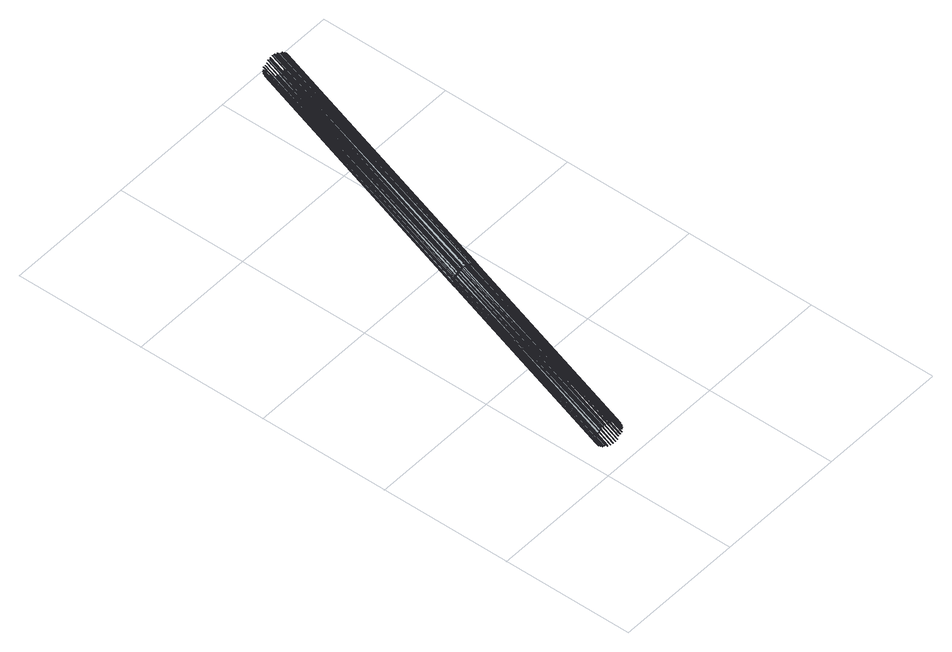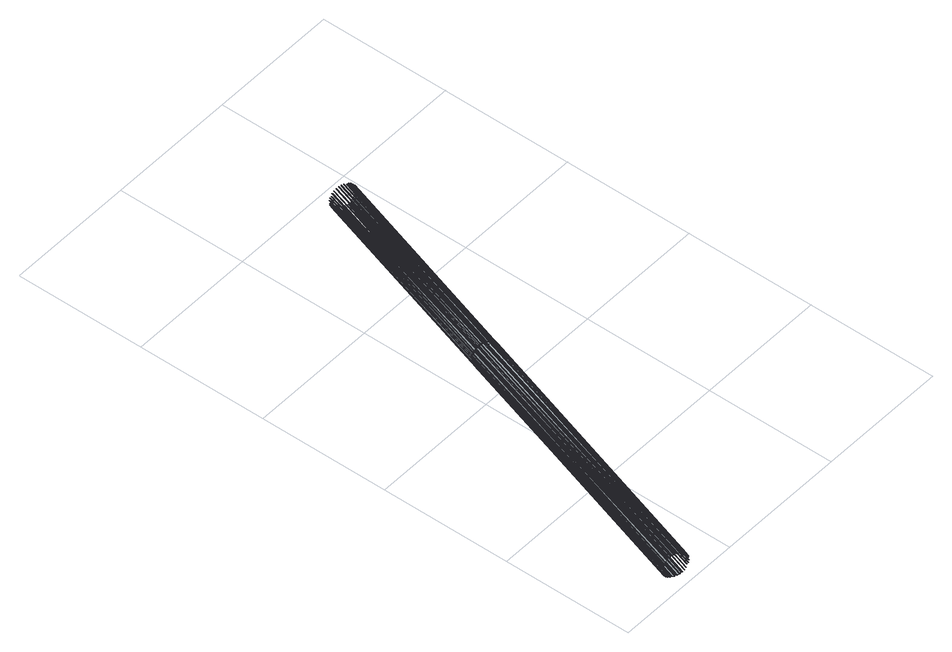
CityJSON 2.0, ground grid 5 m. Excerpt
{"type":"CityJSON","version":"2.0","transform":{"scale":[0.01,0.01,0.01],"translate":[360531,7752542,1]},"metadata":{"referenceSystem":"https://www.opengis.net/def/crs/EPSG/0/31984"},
"CityObjects":{
"object1":{"type":"GenericCityObject","attributes":{"MATERIAL":"FOFO","DIAMETRO":"100","SITUACAO":"NÃO CONFIRMADO"},"geometry":[{"type":"MultiSurface","lod":"1","boundaries":[[[0,1,2]],[[3,0,4]],[[1,5,2]],[[6,3,7]],[[5,8,2]],[[9,10,7]],[[10,6,7]],[[11,12,13]],[[14,13,15]],[[11,16,12]],[[17,9,18]],[[19,15,20]],[[8,21,22]],[[11,23,16]],[[19,24,25]],[[19,20,24]],[[26,17,18]],[[21,27,22]],[[28,25,29]],[[30,31,23]],[[27,32,33]],[[28,29,34]],[[30,35,31]],[[32,36,33]],[[37,38,35]],[[37,39,38]],[[40,26,41]],[[37,42,39]],[[43,40,41]],[[36,44,45]],[[46,34,47]],[[46,47,48]],[[49,50,42]],[[44,51,52]],[[53,43,54]],[[49,55,50]],[[51,56,52]],[[57,48,58]],[[59,53,54]],[[49,60,55]],[[61,59,54]],[[57,58,62]],[[57,62,63]],[[56,64,65]],[[66,61,67]],[[68,69,60]],[[64,70,65]],[[71,63,72]],[[70,73,65]],[[68,74,69]],[[75,66,67]],[[73,76,65]],[[76,77,65]],[[68,78,74]],[[71,72,79]],[[68,80,78]],[[68,81,80]],[[82,75,67]],[[83,84,67]],[[85,82,67]],[[84,85,67]],[[71,79,86]],[[71,87,88]],[[71,86,87]],[[77,89,90]],[[89,91,90]],[[92,93,94]],[[91,95,90]],[[96,97,98]],[[92,99,93]],[[100,101,102]],[[103,96,98]],[[104,3,105]],[[105,3,106]],[[107,8,108]],[[109,0,2]],[[2,8,107]],[[110,3,104]],[[106,3,4]],[[4,0,109]],[[108,8,111]],[[7,3,110]],[[112,15,113]],[[114,15,112]],[[115,9,116]],[[116,9,7]],[[117,23,118]],[[11,13,119]],[[18,9,115]],[[111,8,22]],[[118,23,11]],[[113,15,120]],[[14,15,114]],[[119,13,14]],[[121,23,117]],[[122,27,123]],[[120,15,19]],[[123,27,124]],[[125,25,126]],[[22,27,122]],[[127,26,18]],[[19,25,125]],[[126,25,28]],[[30,23,121]],[[124,27,33]],[[128,35,129]],[[130,26,127]],[[131,35,128]],[[129,35,30]],[[28,34,132]],[[37,35,131]],[[132,34,133]],[[33,36,45]],[[41,26,130]],[[134,43,135]],[[136,43,134]],[[135,43,41]],[[49,42,37]],[[45,44,52]],[[133,34,46]],[[137,43,136]],[[138,48,139]],[[139,48,140]],[[52,56,141]],[[46,48,138]],[[141,56,142]],[[140,48,143]],[[54,43,137]],[[142,56,144]],[[145,60,49]],[[146,60,145]],[[143,48,57]],[[147,60,146]],[[144,56,65]],[[148,61,54]],[[68,60,147]],[[57,63,149]],[[67,61,148]],[[65,77,150]],[[150,77,151]],[[149,63,71]],[[152,81,68]],[[153,81,152]],[[151,77,90]],[[92,81,153]],[[154,83,67]],[[71,88,155]],[[98,83,154]],[[155,88,100]],[[90,95,156]],[[157,99,92]],[[156,95,158]],[[159,99,157]],[[160,103,98]],[[100,161,162]],[[163,103,160]],[[162,161,164]],[[158,165,166]],[[167,168,159]],[[169,170,163]],[[166,165,171]],[[172,168,167]],[[164,173,174]],[[175,170,169]],[[174,173,176]],[[177,170,175]],[[176,173,178]],[[171,179,180]],[[181,182,172]],[[180,179,183]],[[184,182,181]],[[178,173,185]],[[186,170,177]],[[187,182,184]],[[183,179,188]],[[185,189,178]],[[177,190,186]],[[191,182,187]],[[188,179,192]],[[178,189,193]],[[194,190,177]],[[195,196,191]],[[192,197,198]],[[199,196,195]],[[198,197,200]],[[193,201,202]],[[203,196,199]],[[204,205,194]],[[200,197,206]],[[202,201,207]],[[208,205,204]],[[209,210,203]],[[211,210,209]],[[207,201,212]],[[206,213,214]],[[215,205,208]],[[216,210,211]],[[214,213,217]],[[212,218,219]],[[219,218,220]],[[220,218,221]],[[221,218,222]],[[223,224,215]],[[225,224,223]],[[222,218,226]],[[227,224,225]],[[228,229,230]],[[231,224,227]],[[232,229,228]],[[230,229,216]],[[233,229,232]],[[226,218,234]],[[235,236,237]],[[217,236,235]],[[237,236,238]],[[239,224,231]],[[240,229,233]],[[238,236,241]],[[234,242,243]],[[244,229,240]],[[245,246,239]],[[241,236,247]],[[243,242,248]],[[249,250,244]],[[251,246,245]],[[248,242,252]],[[253,250,249]],[[247,254,255]],[[256,246,251]],[[255,254,257]],[[258,250,253]],[[252,259,260]],[[257,254,261]],[[260,259,262]],[[263,264,258]],[[265,266,256]],[[267,264,263]],[[268,266,265]],[[262,269,270]],[[261,271,272]],[[273,274,267]],[[270,269,275]],[[272,271,276]],[[277,278,268]],[[279,274,273]],[[275,280,281]],[[276,282,283]],[[281,280,284]],[[285,278,277]],[[286,287,288]],[[288,287,279]],[[284,280,289]],[[283,282,290]],[[291,287,286]],[[292,293,285]],[[294,293,292]],[[289,295,291]],[[296,297,298]],[[290,297,296]],[[299,293,294]],[[298,297,300]],[[300,301,299]],[[105,302,104]],[[107,108,303]],[[107,303,2]],[[105,106,302]],[[2,303,109]],[[104,302,110]],[[111,303,108]],[[109,303,304]],[[302,106,305]],[[306,109,304]],[[307,304,303]],[[305,106,4]],[[4,109,306]],[[306,304,307]],[[308,110,302]],[[307,303,309]],[[4,306,307]],[[302,305,310]],[[113,311,112]],[[312,303,111]],[[313,117,118]],[[314,308,302]],[[11,313,118]],[[315,303,312]],[[305,4,310]],[[311,114,112]],[[7,110,308]],[[119,313,11]],[[316,314,302]],[[317,309,303]],[[120,311,113]],[[316,302,310]],[[317,303,315]],[[117,313,121]],[[318,313,119]],[[22,312,111]],[[7,308,314]],[[319,114,311]],[[115,116,320]],[[122,123,321]],[[7,322,116]],[[315,312,22]],[[318,119,323]],[[313,318,324]],[[22,122,325]],[[14,114,319]],[[323,119,14]],[[124,321,123]],[[18,115,320]],[[7,314,316]],[[322,320,116]],[[324,318,323]],[[325,122,321]],[[311,120,326]],[[327,313,324]],[[324,323,14]],[[22,325,328]],[[317,315,22]],[[127,18,320]],[[329,319,311]],[[121,313,330]],[[311,326,331]],[[328,325,321]],[[330,313,332]],[[124,33,321]],[[329,14,319]],[[326,120,19]],[[311,331,333]],[[313,327,334]],[[322,7,335]],[[329,311,333]],[[332,313,334]],[[30,121,330]],[[331,326,19]],[[22,328,336]],[[337,125,126]],[[19,125,338]],[[339,128,129]],[[30,330,332]],[[335,320,322]],[[336,328,321]],[[340,129,30]],[[127,320,130]],[[128,339,131]],[[337,126,28]],[[333,331,19]],[[125,337,338]],[[339,129,340]],[[30,332,334]],[[337,28,132]],[[339,37,131]],[[335,341,320]],[[33,342,321]],[[336,321,343]],[[344,19,338]],[[345,340,30]],[[343,321,346]],[[338,337,344]],[[320,347,130]],[[339,340,345]],[[341,348,320]],[[133,337,132]],[[347,320,349]],[[350,346,321]],[[348,349,320]],[[45,342,33]],[[337,351,344]],[[321,352,350]],[[321,353,352]],[[339,354,37]],[[355,339,345]],[[321,356,353]],[[342,356,321]],[[357,339,355]],[[133,358,337]],[[337,359,351]],[[134,135,360]],[[41,130,347]],[[361,337,358]],[[141,342,52]],[[134,360,136]],[[52,342,45]],[[141,142,342]],[[41,347,349]],[[339,357,362]],[[337,361,359]],[[37,354,49]],[[362,363,339]],[[41,349,348]],[[135,364,360]],[[350,365,346]],[[363,366,339]],[[339,366,354]],[[364,135,41]],[[342,367,356]],[[365,350,352]],[[352,353,365]],[[360,137,136]],[[353,356,365]],[[142,144,342]],[[342,365,367]],[[368,138,139]],[[356,367,365]],[[358,133,46]],[[49,354,145]],[[140,368,139]],[[354,146,145]],[[361,358,46]],[[342,369,365]],[[364,370,360]],[[364,41,370]],[[359,361,46]],[[368,46,138]],[[357,371,362]],[[372,137,360]],[[363,362,371]],[[140,143,368]],[[371,366,363]],[[354,147,146]],[[373,342,144]],[[366,371,354]],[[371,374,354]],[[368,375,46]],[[376,372,360]],[[377,360,370]],[[373,378,342]],[[379,369,342]],[[380,376,360]],[[368,143,381]],[[378,382,342]],[[147,354,383]],[[377,380,360]],[[54,137,372]],[[368,381,384]],[[65,373,144]],[[375,368,385]],[[379,342,382]],[[354,386,383]],[[354,374,387]],[[376,54,372]],[[354,388,386]],[[368,384,385]],[[54,376,380]],[[381,143,57]],[[65,378,373]],[[54,380,377]],[[383,68,147]],[[65,382,378]],[[388,354,387]],[[384,381,57]],[[383,386,68]],[[382,65,379]],[[385,384,57]],[[386,388,68]],[[148,54,389]],[[65,150,390]],[[390,150,151]],[[389,54,391]],[[387,68,388]],[[392,151,393]],[[394,57,149]],[[395,152,68]],[[65,390,396]],[[153,152,395]],[[397,57,394]],[[398,390,151]],[[393,151,90]],[[399,148,389]],[[400,153,401]],[[402,395,68]],[[399,389,391]],[[398,151,392]],[[67,148,403]],[[399,403,148]],[[153,395,404]],[[398,396,390]],[[92,153,400]],[[392,393,90]],[[394,149,405]],[[397,394,405]],[[399,391,406]],[[401,153,404]],[[407,149,71]],[[149,407,405]],[[395,402,404]],[[92,400,401]],[[408,396,398]],[[67,403,409]],[[410,397,405]],[[399,409,403]],[[398,392,411]],[[399,406,412]],[[398,413,408]],[[392,90,411]],[[404,402,414]],[[398,415,413]],[[399,412,416]],[[417,407,71]],[[407,417,405]],[[409,399,416]],[[398,411,415]],[[418,401,404]],[[418,92,401]],[[419,154,67]],[[420,405,417]],[[421,418,404]],[[90,156,422]],[[71,155,423]],[[424,157,92]],[[419,67,425]],[[90,422,426]],[[427,71,423]],[[428,424,92]],[[419,429,154]],[[98,154,430]],[[422,156,431]],[[155,432,423]],[[433,155,100]],[[429,430,154]],[[434,157,424]],[[155,433,432]],[[419,425,429]],[[426,422,431]],[[156,158,431]],[[98,430,435]],[[432,427,423]],[[434,424,428]],[[434,159,157]],[[436,433,100]],[[429,435,430]],[[436,100,437]],[[162,437,100]],[[429,98,435]],[[429,160,98]],[[433,436,432]],[[425,438,429]],[[436,437,432]],[[426,431,439]],[[437,162,432]],[[432,440,427]],[[441,434,428]],[[429,442,160]],[[443,429,438]],[[162,444,432]],[[439,431,445]],[[446,429,443]],[[447,434,441]],[[440,432,448]],[[442,163,160]],[[158,449,431]],[[429,450,442]],[[162,164,444]],[[434,451,159]],[[450,429,446]],[[432,444,452]],[[448,432,452]],[[166,171,158]],[[449,445,431]],[[159,172,167]],[[434,447,451]],[[163,442,450]],[[452,444,164]],[[158,171,449]],[[451,172,159]],[[163,453,169]],[[454,164,174]],[[453,163,455]],[[456,164,454]],[[457,171,180]],[[458,181,172]],[[171,457,449]],[[451,458,172]],[[459,169,453]],[[454,174,460]],[[461,457,180]],[[459,453,455]],[[181,458,462]],[[456,454,460]],[[459,175,169]],[[461,449,457]],[[174,176,460]],[[461,180,183]],[[458,451,462]],[[184,181,462]],[[459,455,463]],[[464,456,460]],[[461,465,449]],[[451,466,462]],[[176,178,460]],[[459,177,175]],[[187,184,462]],[[461,183,188]],[[467,464,460]],[[178,185,460]],[[459,463,468]],[[466,469,462]],[[459,186,177]],[[461,470,465]],[[471,187,462]],[[185,467,460]],[[461,188,472]],[[459,468,186]],[[469,471,462]],[[461,472,470]],[[178,473,185]],[[186,474,177]],[[191,187,471]],[[472,188,192]],[[469,191,471]],[[472,192,470]],[[192,198,475]],[[476,195,191]],[[477,473,178]],[[177,474,478]],[[185,473,479]],[[480,476,191]],[[481,474,186]],[[192,475,482]],[[193,477,178]],[[177,478,194]],[[198,483,475]],[[476,484,195]],[[484,199,195]],[[198,200,483]],[[485,480,191]],[[480,484,476]],[[477,479,473]],[[192,482,486]],[[475,483,482]],[[199,484,203]],[[474,487,478]],[[202,477,193]],[[481,487,474]],[[206,483,200]],[[203,484,209]],[[194,478,204]],[[485,484,480]],[[482,483,486]],[[477,202,207]],[[209,484,211]],[[485,488,484]],[[208,204,478]],[[487,481,478]],[[488,489,484]],[[214,483,206]],[[481,490,478]],[[489,491,484]],[[483,492,486]],[[483,493,492]],[[485,489,488]],[[483,494,493]],[[495,477,207]],[[484,496,211]],[[492,493,486]],[[497,479,477]],[[208,478,498]],[[214,499,483]],[[500,477,495]],[[478,490,501]],[[502,477,500]],[[503,496,484]],[[491,504,484]],[[498,478,505]],[[497,477,502]],[[483,499,506]],[[483,507,494]],[[504,491,489]],[[484,504,503]],[[505,478,501]],[[495,207,212]],[[493,494,507]],[[506,507,483]],[[216,211,496]],[[500,495,212]],[[215,208,498]],[[502,500,212]],[[499,214,217]],[[216,496,503]],[[497,502,212]],[[215,498,505]],[[506,499,217]],[[504,216,503]],[[215,505,501]],[[503,216,508]],[[228,230,509]],[[506,217,507]],[[232,228,509]],[[212,219,510]],[[221,222,220]],[[233,232,509]],[[511,506,217]],[[510,219,220]],[[230,512,509]],[[512,230,216]],[[216,512,508]],[[222,226,220]],[[513,223,215]],[[225,223,513]],[[237,514,235]],[[240,233,509]],[[217,235,514]],[[226,515,220]],[[515,516,220]],[[511,217,514]],[[225,231,227]],[[517,212,510]],[[516,518,220]],[[512,519,509]],[[519,512,216]],[[517,510,220]],[[520,240,509]],[[237,238,241]],[[521,520,509]],[[225,522,231]],[[519,521,509]],[[518,517,220]],[[513,215,523]],[[225,524,522]],[[237,525,514]],[[515,226,234]],[[217,514,525]],[[516,515,234]],[[225,513,526]],[[237,241,527]],[[518,516,234]],[[237,527,525]],[[225,526,524]],[[240,520,244]],[[239,231,522]],[[244,520,521]],[[528,517,518]],[[528,518,234]],[[519,244,521]],[[239,522,524]],[[513,523,526]],[[529,517,528]],[[234,243,530]],[[527,241,247]],[[524,526,531]],[[239,524,531]],[[527,247,525]],[[532,249,244]],[[533,245,239]],[[534,234,530]],[[535,530,243]],[[247,255,536]],[[537,532,244]],[[532,538,249]],[[533,239,539]],[[248,535,243]],[[245,533,540]],[[538,253,249]],[[247,536,541]],[[535,534,530]],[[538,532,537]],[[255,542,536]],[[245,540,251]],[[255,257,542]],[[258,253,543]],[[543,253,538]],[[535,248,252]],[[533,539,540]],[[541,536,542]],[[535,252,544]],[[258,543,545]],[[546,534,535]],[[538,537,547]],[[544,252,548]],[[549,258,543]],[[550,256,251]],[[252,260,548]],[[258,551,545]],[[549,543,538]],[[551,263,258]],[[552,257,261]],[[542,257,552]],[[550,251,540]],[[546,535,553]],[[256,550,554]],[[538,547,555]],[[535,556,553]],[[557,551,258]],[[538,555,549]],[[554,550,540]],[[558,552,261]],[[540,539,559]],[[560,256,554]],[[561,541,542]],[[552,261,562]],[[535,544,563]],[[560,265,256]],[[558,564,261]],[[542,552,562]],[[563,544,548]],[[261,272,564]],[[535,565,556]],[[566,263,551]],[[548,260,563]],[[567,540,559]],[[568,561,542]],[[567,569,540]],[[261,564,570]],[[562,568,542]],[[263,566,267]],[[566,551,557]],[[563,260,262]],[[571,554,540]],[[560,554,571]],[[563,262,270]],[[535,563,565]],[[267,566,273]],[[540,569,572]],[[564,272,573]],[[571,265,560]],[[566,557,574]],[[276,573,272]],[[575,563,270]],[[570,564,573]],[[566,576,273]],[[268,265,571]],[[575,270,275]],[[279,273,576]],[[277,268,571]],[[572,571,540]],[[283,573,276]],[[565,563,577]],[[578,566,574]],[[275,281,579]],[[580,563,575]],[[566,581,576]],[[582,288,279]],[[583,566,578]],[[580,575,275]],[[563,584,577]],[[585,570,573]],[[277,571,586]],[[283,587,573]],[[563,580,584]],[[581,279,576]],[[566,583,581]],[[285,277,586]],[[588,275,579]],[[589,579,281]],[[590,286,288]],[[587,283,290]],[[284,589,281]],[[582,590,288]],[[591,582,279]],[[291,286,592]],[[593,571,572]],[[589,588,579]],[[286,590,592]],[[585,573,594]],[[591,590,582]],[[595,292,285]],[[284,289,589]],[[596,285,586]],[[586,571,597]],[[587,598,573]],[[290,296,599]],[[594,573,600]],[[285,586,597]],[[596,595,285]],[[593,601,571]],[[291,592,602]],[[603,289,291]],[[587,290,598]],[[601,597,571]],[[592,590,602]],[[603,589,289]],[[598,600,573]],[[595,285,604]],[[588,589,605]],[[292,595,606]],[[296,298,607]],[[608,590,591]],[[292,606,294]],[[296,607,599]],[[290,599,609]],[[603,610,589]],[[590,611,602]],[[612,298,300]],[[589,610,613]],[[595,604,606]],[[605,589,613]],[[590,608,611]],[[612,607,298]],[[599,607,609]],[[606,299,294]],[[614,612,300]],[[300,299,615]],[[614,607,612]],[[299,606,615]],[[616,606,604]],[[609,607,617]],[[618,615,606]],[[614,619,607]],[[620,618,606]],[[620,606,616]],[[619,617,607]],[[307,309,621]],[[4,307,622]],[[309,317,621]],[[310,4,623]],[[317,22,621]],[[7,316,623]],[[316,310,623]],[[624,327,324]],[[625,324,14]],[[624,334,327]],[[335,7,626]],[[627,14,329]],[[22,336,628]],[[624,30,334]],[[627,333,19]],[[627,329,333]],[[341,335,626]],[[336,343,628]],[[629,19,344]],[[630,345,30]],[[343,346,631]],[[629,344,351]],[[630,355,345]],[[346,365,631]],[[632,357,355]],[[348,341,633]],[[632,371,357]],[[41,348,633]],[[365,369,634]],[[635,351,359]],[[635,359,46]],[[636,374,371]],[[369,379,634]],[[370,41,637]],[[636,387,374]],[[379,65,634]],[[638,46,375]],[[377,370,637]],[[636,68,387]],[[54,377,637]],[[638,375,385]],[[638,385,57]],[[65,396,639]],[[391,54,640]],[[641,402,68]],[[396,408,639]],[[642,57,397]],[[408,413,639]],[[641,414,402]],[[413,415,639]],[[406,391,640]],[[415,411,639]],[[411,90,639]],[[641,404,414]],[[641,421,404]],[[642,397,410]],[[641,418,421]],[[641,92,418]],[[412,406,640]],[[67,409,640]],[[416,412,640]],[[409,416,640]],[[642,410,405]],[[642,417,71]],[[642,405,420]],[[642,420,417]],[[90,426,643]],[[644,428,92]],[[425,67,645]],[[646,71,427]],[[426,439,643]],[[644,441,428]],[[439,445,643]],[[438,425,645]],[[644,447,441]],[[646,427,440]],[[443,438,645]],[[445,449,647]],[[446,443,648]],[[649,451,447]],[[650,440,448]],[[449,171,647]],[[450,446,648]],[[649,172,451]],[[650,448,452]],[[163,450,648]],[[650,452,164]],[[171,449,651]],[[652,451,172]],[[449,465,651]],[[455,163,653]],[[652,466,451]],[[654,164,456]],[[654,456,464]],[[463,455,653]],[[652,469,466]],[[465,470,651]],[[652,191,469]],[[470,192,651]],[[654,464,467]],[[468,463,653]],[[654,467,185]],[[186,468,653]],[[655,485,191]],[[192,486,656]],[[657,185,479]],[[481,186,658]],[[655,489,485]],[[486,493,656]],[[659,504,489]],[[493,507,660]],[[490,481,661]],[[659,216,504]],[[662,479,497]],[[507,217,660]],[[501,490,661]],[[662,497,212]],[[215,501,661]],[[663,519,216]],[[217,525,664]],[[665,212,517]],[[663,244,519]],[[523,215,666]],[[525,247,664]],[[665,517,529]],[[665,529,528]],[[665,528,234]],[[526,523,666]],[[531,526,666]],[[239,531,666]],[[667,537,244]],[[668,234,534]],[[247,541,669]],[[667,547,537]],[[539,239,670]],[[667,258,549]],[[667,555,547]],[[667,549,555]],[[668,534,546]],[[541,561,669]],[[562,261,669]],[[668,546,553]],[[671,557,258]],[[668,553,556]],[[561,568,669]],[[568,562,669]],[[559,539,670]],[[567,559,670]],[[261,570,672]],[[569,567,670]],[[671,574,557]],[[673,556,565]],[[671,578,574]],[[570,585,672]],[[572,569,674]],[[675,583,578]],[[675,279,581]],[[585,594,672]],[[676,565,577]],[[675,581,583]],[[676,580,275]],[[676,577,584]],[[676,584,580]],[[677,591,279]],[[678,275,588]],[[594,600,679]],[[598,290,679]],[[593,572,680]],[[600,598,679]],[[677,291,602]],[[677,608,591]],[[681,603,291]],[[678,588,605]],[[285,597,680]],[[601,593,680]],[[677,602,611]],[[681,610,603]],[[597,601,680]],[[290,609,682]],[[677,611,608]],[[678,613,610]],[[604,285,683]],[[678,605,613]],[[614,300,682]],[[609,617,682]],[[300,615,684]],[[616,604,683]],[[619,614,682]],[[615,618,684]],[[617,619,682]],[[618,620,683]],[[620,616,683]],[[685,90,686]],[[686,90,687]],[[688,92,641]],[[689,92,688]],[[690,92,689]],[[687,90,643]],[[644,92,690]],[[645,67,691]],[[692,71,646]],[[646,440,693]],[[648,443,694]],[[693,440,650]],[[647,171,695]],[[696,172,649]],[[695,171,651]],[[697,163,648]],[[652,172,696]],[[650,164,698]],[[699,163,697]],[[698,164,700]],[[701,163,699]],[[700,164,702]],[[651,192,703]],[[704,191,652]],[[703,192,705]],[[706,191,704]],[[702,164,654]],[[653,163,701]],[[707,191,706]],[[705,192,708]],[[654,185,702]],[[701,186,653]],[[655,191,707]],[[708,192,656]],[[702,185,657]],[[709,186,701]],[[658,186,709]],[[710,489,655]],[[656,493,711]],[[712,489,710]],[[711,493,713]],[[657,479,714]],[[659,489,712]],[[715,481,658]],[[713,493,660]],[[714,479,716]],[[717,481,715]],[[660,217,718]],[[719,216,659]],[[716,479,662]],[[718,217,720]],[[661,481,717]],[[663,216,719]],[[720,217,664]],[[662,212,721]],[[721,212,722]],[[722,212,723]],[[724,215,661]],[[725,215,724]],[[726,215,725]],[[723,212,727]],[[728,215,726]],[[729,244,730]],[[731,215,728]],[[730,244,663]],[[732,244,729]],[[727,212,665]],[[733,247,734]],[[664,247,733]],[[734,247,735]],[[666,215,731]],[[736,244,732]],[[735,247,737]],[[665,234,738]],[[667,244,736]],[[739,239,666]],[[737,247,669]],[[738,234,740]],[[741,258,667]],[[742,239,739]],[[740,234,668]],[[743,258,741]],[[669,261,744]],[[670,239,742]],[[744,261,745]],[[671,258,743]],[[668,556,746]],[[745,261,672]],[[746,556,673]],[[747,578,671]],[[748,569,670]],[[675,578,747]],[[674,569,748]],[[673,565,749]],[[672,594,750]],[[751,279,675]],[[749,565,676]],[[750,594,679]],[[752,572,674]],[[677,279,751]],[[676,275,753]],[[679,290,754]],[[753,275,755]],[[680,572,752]],[[756,291,757]],[[757,291,677]],[[755,275,678]],[[754,290,682]],[[681,291,756]],[[758,285,680]],[[759,285,758]],[[678,610,681]],[[760,300,761]],[[682,300,760]],[[683,285,759]],[[761,300,684]],[[684,618,683]]]}]}
},
"vertices":[
[61,100,106],[62,101,106],[316,894,106],[61,100,96],[317,897,96],[64,103,111],[62,102,94],[318,896,86],[63,99,115],[63,99,86],[63,102,89],[318,894,105],[64,100,106],[64,99,105],[319,896,96],[64,99,96],[66,102,111],[66,102,81],[321,891,77],[321,896,87],[64,101,95],[66,102,119],[319,896,115],[66,98,114],[66,101,89],[65,98,87],[67,99,77],[67,99,124],[323,891,78],[68,101,82],[321,896,114],[68,101,118],[68,100,125],[322,892,124],[69,99,78],[70,99,123],[72,96,132],[324,891,123],[70,98,123],[71,99,124],[70,101,74],[327,894,69],[74,95,131],[71,96,69],[73,97,133],[327,890,132],[329,893,70],[72,100,75],[73,96,70],[329,889,131],[75,96,131],[79,97,138],[327,889,132],[73,98,68],[333,892,62],[80,96,136],[79,94,139],[335,891,64],[75,98,69],[78,96,63],[80,93,137],[78,94,62],[79,95,64],[79,94,64],[81,99,140],[335,891,139],[80,98,61],[341,889,56],[336,891,137],[83,98,138],[83,100,140],[342,889,58],[82,97,63],[84,100,141],[84,99,138],[83,100,60],[85,99,142],[87,91,144],[85,100,139],[84,100,62],[86,98,140],[88,91,142],[84,101,59],[86,92,56],[85,99,58],[84,100,59],[85,100,61],[86,98,60],[87,91,58],[92,95,146],[342,889,144],[96,95,147],[344,888,142],[96,94,145],[93,94,144],[97,93,148],[95,94,52],[92,95,54],[350,886,52],[98,93,146],[350,886,55],[93,94,56],[96,94,55],[96,94,52],[316,892,90],[316,892,94],[316,895,96],[316,893,107],[316,891,110],[316,895,99],[318,895,87],[318,895,114],[318,892,94],[319,891,90],[319,894,96],[319,891,80],[318,895,85],[319,891,110],[318,892,106],[319,894,99],[320,894,87],[320,894,114],[319,894,116],[319,891,120],[321,891,124],[321,894,86],[322,890,81],[321,891,76],[322,890,119],[321,894,115],[325,891,70],[323,890,122],[323,890,78],[327,891,72],[326,888,67],[326,890,69],[328,887,66],[330,887,63],[328,890,70],[328,887,69],[330,886,67],[327,888,133],[328,887,134],[332,887,65],[331,887,137],[329,888,131],[330,887,133],[332,887,135],[338,884,57],[339,884,60],[337,882,143],[338,882,143],[339,882,140],[339,882,141],[344,886,55],[345,885,57],[345,886,146],[346,886,143],[351,886,148],[352,886,146],[351,884,52],[96,93,55],[352,884,54],[359,884,50],[359,883,53],[105,86,150],[356,885,149],[356,884,146],[105,86,147],[360,879,50],[103,86,50],[360,883,150],[360,883,147],[103,86,53],[360,879,53],[364,877,50],[364,877,53],[368,880,50],[368,880,53],[114,83,150],[361,880,150],[361,880,147],[114,83,147],[364,877,150],[364,877,147],[368,881,53],[368,881,50],[368,879,147],[369,879,150],[112,83,53],[113,83,50],[369,880,147],[370,880,150],[375,873,54],[376,873,52],[371,878,147],[122,80,145],[123,80,148],[371,878,149],[374,873,146],[375,872,148],[121,80,54],[377,872,55],[377,873,145],[377,871,53],[122,80,52],[377,872,148],[380,872,56],[381,871,54],[377,872,145],[131,77,142],[380,872,144],[385,875,58],[132,77,144],[381,871,146],[386,875,56],[386,875,142],[387,874,144],[129,78,58],[387,868,60],[388,867,61],[388,866,61],[389,867,62],[388,867,58],[130,77,56],[389,866,59],[390,868,62],[390,866,60],[387,867,139],[138,75,136],[387,868,140],[391,868,60],[388,866,139],[389,867,138],[392,873,63],[388,867,142],[139,74,138],[389,866,141],[390,866,140],[394,872,61],[391,869,137],[393,869,139],[137,75,63],[393,870,64],[393,872,136],[394,870,62],[138,75,61],[395,872,138],[398,870,69],[394,871,136],[144,73,130],[400,869,67],[399,871,69],[398,868,131],[146,72,131],[395,870,137],[401,870,68],[400,868,132],[400,870,130],[144,77,69],[402,867,76],[402,870,131],[403,868,77],[401,866,125],[150,75,122],[404,866,75],[146,77,68],[404,868,122],[405,867,76],[149,75,77],[404,865,82],[152,75,123],[403,865,126],[405,865,118],[152,70,113],[407,868,86],[406,867,123],[407,864,81],[151,74,76],[408,868,113],[152,71,86],[407,864,89],[154,70,114],[407,864,119],[409,866,94],[410,867,85],[408,865,105],[154,70,104],[407,865,111],[409,867,95],[410,867,114],[409,867,104],[409,864,89],[154,70,85],[411,865,94],[154,73,95],[409,864,111],[156,69,104],[411,864,106],[412,867,94],[412,867,104],[157,72,94],[316,895,92],[316,895,108],[317,896,102],[317,897,95],[317,897,101],[317,897,106],[318,896,87],[318,899,106],[318,899,94],[319,894,92],[318,896,114],[319,894,108],[318,897,88],[318,896,113],[319,900,89],[319,900,111],[319,895,102],[319,896,95],[321,894,78],[321,894,122],[319,896,84],[319,896,101],[319,896,105],[319,896,117],[320,895,88],[320,898,106],[320,896,117],[320,898,95],[321,895,113],[321,896,88],[321,896,113],[321,899,89],[321,899,111],[322,900,81],[322,900,119],[323,893,79],[322,895,85],[323,893,121],[322,895,116],[322,897,77],[328,889,134],[323,897,124],[324,899,82],[324,899,118],[324,898,125],[325,894,71],[325,899,74],[325,894,72],[326,894,130],[324,896,78],[327,894,130],[327,894,131],[330,889,133],[325,896,123],[327,892,132],[326,897,124],[327,893,73],[327,898,75],[328,889,66],[327,894,73],[328,893,128],[328,893,129],[328,894,68],[328,893,132],[329,892,131],[328,892,132],[330,889,67],[329,895,133],[329,896,68],[330,893,131],[332,890,63],[332,890,137],[330,894,131],[331,895,69],[332,891,63],[333,893,63],[333,891,138],[334,894,138],[333,892,63],[333,889,65],[333,892,138],[334,889,136],[334,891,65],[335,893,64],[334,890,136],[336,893,136],[335,891,136],[337,891,60],[337,891,141],[336,895,61],[339,890,142],[338,883,143],[338,890,62],[339,890,139],[337,896,140],[337,894,63],[339,897,141],[339,897,59],[340,883,141],[341,889,140],[338,895,138],[339,890,58],[340,897,139],[340,897,61],[338,898,60],[340,889,60],[338,898,140],[340,897,58],[340,897,62],[341,896,142],[339,898,59],[339,898,141],[340,897,138],[340,898,141],[340,898,59],[342,896,60],[342,896,140],[345,888,54],[341,897,61],[341,897,139],[345,888,146],[346,888,57],[346,888,143],[347,892,54],[348,892,146],[348,892,56],[348,892,144],[351,890,52],[349,887,53],[351,890,148],[352,890,54],[350,887,55],[352,890,146],[350,887,52],[351,887,55],[351,886,55],[351,892,52],[351,892,147],[352,891,55],[352,892,145],[354,885,51],[351,891,52],[355,885,54],[353,891,148],[353,891,52],[353,890,146],[354,891,54],[361,884,150],[358,886,51],[361,884,147],[358,886,53],[360,883,50],[360,883,53],[360,885,50],[360,884,53],[361,883,150],[361,883,147],[364,882,50],[364,882,52],[364,882,150],[364,882,148],[364,887,50],[364,887,53],[364,887,150],[364,886,147],[368,884,53],[368,884,50],[368,884,147],[368,884,150],[368,880,147],[369,880,150],[370,879,53],[370,879,51],[372,878,149],[372,878,147],[377,874,54],[378,874,52],[377,878,54],[374,879,146],[377,878,52],[374,879,149],[378,874,148],[377,874,146],[377,880,146],[378,880,148],[377,877,52],[378,878,145],[378,877,145],[378,878,52],[379,877,145],[378,877,148],[379,877,148],[380,877,147],[381,874,56],[381,874,143],[383,878,57],[382,874,54],[382,874,146],[381,875,56],[384,878,54],[382,876,57],[382,876,143],[384,878,143],[383,876,54],[383,876,146],[385,878,145],[386,875,141],[388,867,139],[388,874,60],[387,874,143],[388,874,140],[389,874,58],[389,874,142],[390,869,62],[390,870,62],[389,882,59],[390,874,61],[389,879,140],[391,870,137],[390,873,138],[391,869,60],[390,882,57],[391,873,59],[391,879,143],[391,882,57],[392,873,140],[390,882,60],[390,882,59],[394,872,64],[391,881,57],[394,872,135],[395,872,62],[396,877,65],[399,875,67],[396,872,137],[396,877,135],[399,875,133],[398,876,63],[400,874,66],[398,876,137],[400,874,134],[399,871,130],[399,872,69],[400,871,129],[399,877,67],[399,877,133],[400,870,72],[400,874,130],[400,870,68],[401,870,127],[401,870,132],[400,876,69],[401,872,68],[400,876,131],[400,874,69],[401,873,128],[401,870,131],[400,877,66],[402,870,70],[400,877,134],[402,873,131],[406,870,79],[403,869,128],[405,872,77],[406,870,121],[402,876,67],[402,876,133],[402,874,68],[403,873,130],[408,870,78],[407,872,76],[408,870,122],[406,874,122],[407,868,84],[407,868,115],[406,874,78],[406,873,122],[408,868,87],[408,870,85],[408,870,114],[408,868,112],[407,873,119],[407,874,81],[408,873,124],[409,868,83],[409,867,116],[408,870,86],[410,869,92],[410,869,108],[408,870,113],[409,867,105],[408,873,76],[408,872,123],[410,867,87],[409,867,85],[410,869,84],[410,869,115],[410,867,112],[409,873,120],[409,873,80],[410,869,104],[410,869,101],[410,869,86],[410,873,90],[412,869,92],[412,869,108],[410,873,110],[411,869,113],[410,870,95],[410,872,106],[412,867,105],[410,872,94],[412,869,104],[412,869,101],[412,872,90],[412,872,110],[412,869,94],[413,871,106],[413,871,93],[659,1965,106],[660,1968,96],[662,1967,86],[662,1964,105],[662,1967,96],[664,1962,77],[664,1966,87],[662,1967,115],[666,1961,78],[664,1966,114],[665,1962,124],[667,1962,123],[670,1964,69],[670,1960,132],[672,1964,70],[672,1960,131],[677,1962,62],[678,1962,64],[678,1962,139],[684,1960,56],[679,1962,137],[685,1960,58],[686,1959,144],[687,1959,142],[693,1957,52],[694,1957,55],[694,1957,148],[702,1954,50],[695,1956,146],[702,1954,53],[703,1954,150],[704,1954,147],[711,1951,50],[711,1951,53],[713,1951,147],[713,1951,150],[718,1944,54],[719,1943,52],[720,1943,145],[720,1943,148],[729,1946,56],[728,1946,58],[729,1945,142],[730,1945,144],[736,1943,63],[737,1943,61],[737,1943,136],[742,1941,69],[738,1943,138],[744,1941,68],[743,1941,130],[745,1941,131],[746,1938,77],[749,1938,76],[747,1938,122],[750,1939,86],[751,1939,113],[752,1938,95],[749,1938,123],[753,1938,85],[752,1938,104],[753,1938,114],[755,1937,94],[755,1937,104],[680,1953,143],[681,1952,143],[681,1953,143],[682,1953,140],[682,1952,141],[683,1953,141],[687,1956,55],[688,1956,57],[695,1955,54],[694,1955,52],[699,1955,149],[699,1955,146],[703,1950,50],[703,1950,53],[707,1948,50],[707,1948,53],[711,1950,50],[711,1950,53],[704,1950,150],[704,1950,147],[707,1947,150],[707,1948,147],[712,1950,147],[712,1950,150],[719,1944,52],[714,1949,147],[714,1948,149],[718,1943,146],[718,1943,148],[720,1943,55],[720,1942,53],[723,1943,56],[724,1942,54],[721,1943,148],[723,1943,144],[724,1942,146],[730,1939,60],[731,1937,61],[732,1937,62],[731,1938,58],[732,1937,59],[733,1936,59],[733,1939,62],[733,1937,60],[731,1937,139],[730,1939,140],[735,1938,60],[732,1937,138],[731,1938,142],[732,1936,141],[733,1936,140],[734,1940,137],[736,1939,139],[736,1941,64],[737,1940,62],[741,1940,69],[737,1942,136],[743,1940,67],[741,1939,131],[738,1941,137],[743,1938,132],[746,1937,76],[744,1936,125],[748,1937,75],[748,1935,82],[746,1936,126],[748,1935,118],[750,1934,81],[750,1935,89],[750,1935,119],[752,1937,94],[752,1936,105],[750,1935,111],[752,1934,89],[754,1936,94],[753,1935,111],[754,1935,106]
]}
